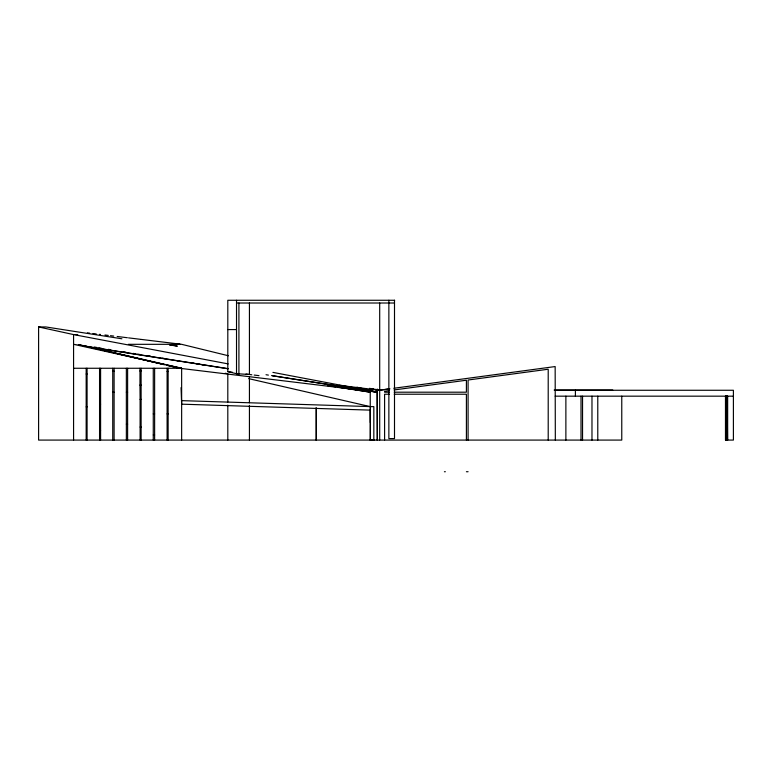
<?xml version="1.0" encoding="UTF-8"?>
<svg xmlns="http://www.w3.org/2000/svg" width="772" height="772" viewBox="0 0 772 772"><rect width="100%" height="100%" fill="white"/><g stroke="black" fill="none" stroke-linecap="round" stroke-linejoin="round"><path stroke-width="1.16" d="M181.053 387.621L181.642 404.171L370.242 410.125L370.357 422.583M181.758 400.639L370.357 406.603L370.28 440.021L373.831 440.021L373.831 406.632L370.242 406.632L248.68 378.637M389.947 388.808L379.699 390.236L339.062 385.325M389.136 388.895L377.199 390.507L377.421 440.079M393.807 388.268L555.155 366.565L555.329 440.079M389.349 390.593L384.601 391.23L384.601 392.195L389.416 392.195M394.087 389.957L466.404 380.229L466.404 392.195L394.231 392.195M171.519 345.373L173.053 345.18M394.646 300.269L227.808 300.269L227.808 371.641L238.915 374.275L238.915 303.01M236.521 303.01L394.502 303.01M621.769 396.171L621.769 440.079L38.6 440.079L38.6 326.942L45.78 326.942L121.908 338.792M227.808 329.567L236.521 329.567M75.357 334.585L77.721 334.585M128.393 344.322L180.098 344.322L174.298 343.579M73.572 368.263L181.642 368.263L181.642 440.079M139.944 368.263L139.964 370.956L141.112 370.956M112.741 371.168L114.102 371.168M167.109 371.506L168.132 371.506M86.174 374.005L87.082 374.005M139.964 370.956L139.964 385.083L141.112 385.083M554.132 390.043L612.765 390.043M555.386 390.265L733.4 390.265L733.4 440.079L725.477 440.079L725.477 396.171M112.741 392.224L114.102 392.224M126.357 392.224L127.612 392.224M389.416 394.222L384.601 394.222L384.601 440.079M394.231 394.222L466.404 394.222L466.404 440.079M555.155 396.171L733.4 396.171M139.964 385.083L140.108 399.336L141.112 399.336M99.559 404.171L100.592 404.171M86.174 406.883L87.082 406.883M153.271 413.898L154.622 413.898M167.109 413.898L168.132 413.898M126.357 424.166L127.612 424.166M140.108 427.051L141.112 427.051M99.559 430.602L100.592 430.602M153.271 434.964L154.622 434.964M444.411 471.731L445.347 471.731M466.404 471.731L468.083 471.731M251.817 374.777L246.017 374.034M254.21 375.067L258.987 375.646M179.606 368.263L377.421 392.195L377.373 389.889M87.419 332.867L89.62 333.137M92.92 333.543L96.21 333.938M99.511 334.344L100.514 334.459M104.963 335L108.292 335.405M110.512 335.675L113.735 336.071M117.18 336.486L127.399 337.731M128.548 337.875L140.108 339.275M140.62 339.342L181.642 344.322L228.406 355.757M227.808 371.641L232.362 372.239M327.376 385.575L329.76 385.942M332.143 386.309L335.714 386.868M338.088 387.235L370.242 392.195L370.242 406.632M228.116 368.784L89.591 347.062L164.436 364.693L146.815 360.563M266.022 374.729L268.395 375.105M357.002 387.206L377.421 392.195L271.947 375.655L377.421 392.195L375.53 389.32M228.039 368.659L73.572 344.322L181.642 368.263L83.115 345.567M94.213 347.024L96.568 347.41M98.922 347.796L101.277 348.182M108.341 349.34L110.695 349.726M123.655 351.839L126.01 352.225M133.073 353.383L135.428 353.769M137.783 354.155L140.147 354.541M148.388 355.892L150.743 356.278M162.516 358.208L164.88 358.594M176.672 360.524L179.046 360.91M192.112 363.043L194.486 363.438M196.86 363.824L199.234 364.21M201.608 364.606L203.982 364.992M339.371 387.148L370.242 392.195M370.222 388.615L379.699 390.236L376.176 389.551M38.6 326.942L73.572 334.585L228.184 363.901M272.912 372.384L377.421 392.195M371.486 388.625L373.831 389.088M225.308 373.252L227.643 373.793M78.802 344.573L80.954 345.074M78.889 344.601L95.284 348.452M117.537 353.682L144.47 360.013M166.723 365.233L178.438 367.983L166.771 365.243M727.649 396.171L727.649 440.079M727.513 440.079L727.205 396.171M727.012 396.171L727.012 440.079M726.77 396.171L726.77 440.079L726.635 396.171M726.394 396.171L726.394 440.079M726.105 396.171L726.105 440.079M726.056 396.171L726.056 440.079M725.796 396.171L725.883 440.079M597.779 396.171L597.779 440.079M591.979 396.171L591.979 440.079M582.542 396.171L582.542 440.079M581.017 396.171L581.017 440.079M575.401 390.265L575.401 396.171M565.876 396.171L565.876 440.079M548.207 440.079L548.207 369.228L468.083 380.007L468.083 440.079M394.502 300.269L394.502 438.583L388.866 438.583L388.866 300.269M379.699 303.01L379.699 440.079M377.19 388.982L377.19 440.079M370.357 406.603L370.357 440.021M369.865 388.2L369.865 390.352M316.346 408.427L316.346 440.079M316.153 407.568L316.153 440.079M249.433 303.01L249.433 374.488L236.521 373.706L236.521 300.269M249.433 376.842L249.433 402.781M249.433 405.339L249.433 440.079M227.808 373.986L227.808 402.096M227.808 405.126L227.808 440.079M168.132 368.263L168.132 440.079M167.109 368.263L167.109 440.079M154.622 368.263L154.622 440.079M153.271 368.263L153.271 440.079M141.112 368.263L141.112 440.079M140.108 399.336L140.108 440.079M127.612 368.263L127.612 440.079M126.357 368.263L126.357 440.079M114.102 368.263L114.102 440.079M112.741 368.263L112.741 440.079M100.592 368.263L100.592 440.079M99.559 368.263L99.559 440.079M87.082 368.263L87.082 440.079M86.174 368.263L86.174 440.079M73.572 334.585L73.572 440.079M373.831 440.021L370.242 440.079L373.831 440.05M171.857 344.91L169.502 344.91L177.338 346.165L171.857 344.91"/></g></svg>
